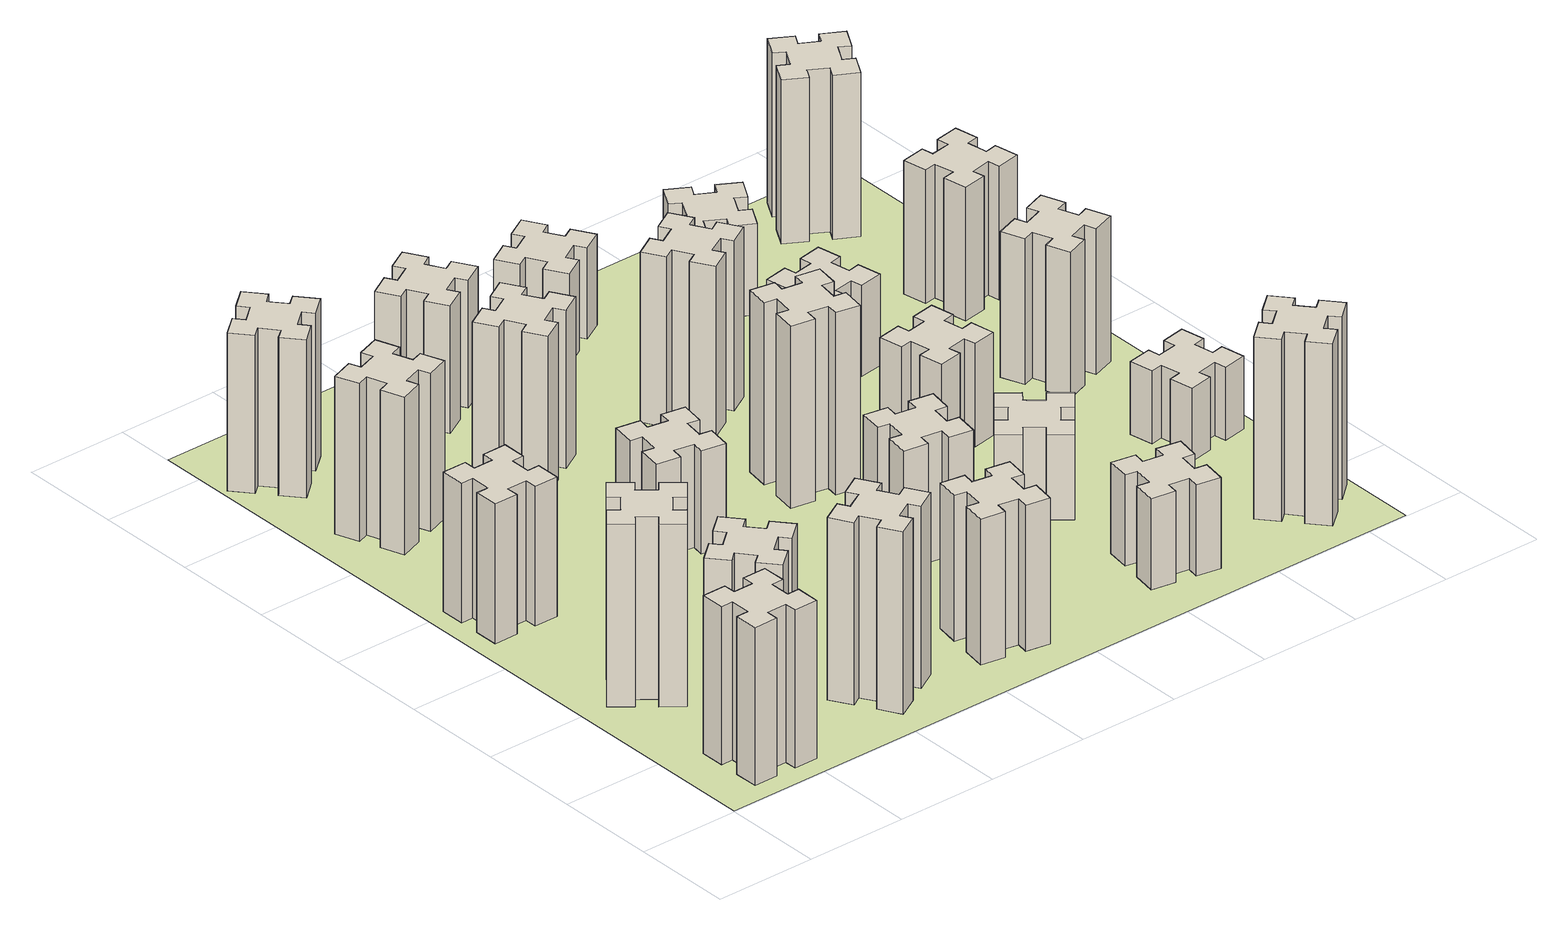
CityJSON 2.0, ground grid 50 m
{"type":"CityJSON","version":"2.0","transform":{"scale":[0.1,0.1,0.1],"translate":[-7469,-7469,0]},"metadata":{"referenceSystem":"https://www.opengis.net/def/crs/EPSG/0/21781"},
"CityObjects":{
"building1":{"type":"Building","attributes":{"class":"1000","function":"1000","usage":"1000","yearOfConstruction":2016,"roofType":"1000","measuredHeight":78,"storeysAboveGround":30,"storeysBelowGround":0},"geometry":[{"type":"Solid","lod":"1","boundaries":[[[[0,1,2,3,4,5,6,7,8,9,10,11,12,13,14,15,16,17,18,19]],[[17,16,20,21]],[[16,15,22,20]],[[15,14,23,22]],[[14,13,24,23]],[[13,12,25,24]],[[12,11,26,25]],[[11,10,27,26]],[[10,9,28,27]],[[9,8,29,28]],[[8,7,30,29]],[[7,6,31,30]],[[6,5,32,31]],[[5,4,33,32]],[[4,3,34,33]],[[3,2,35,34]],[[2,1,36,35]],[[1,0,37,36]],[[0,19,38,37]],[[19,18,39,38]],[[18,17,21,39]],[[24,25,26,27,28,29,30,31,32,33,34,35,36,37,38,39,21,20,22,23]]]]}]},
"building2":{"type":"Building","attributes":{"class":"1000","function":"1000","usage":"1000","yearOfConstruction":2016,"roofType":"1000","measuredHeight":90,"storeysAboveGround":30,"storeysBelowGround":0},"geometry":[{"type":"Solid","lod":"1","boundaries":[[[[40,41,42,43,44,45,46,47,48,49,50,51,52,53,54,55,56,57,58,59]],[[57,56,60,61]],[[56,55,62,60]],[[55,54,63,62]],[[54,53,64,63]],[[53,52,65,64]],[[52,51,66,65]],[[51,50,67,66]],[[50,49,68,67]],[[49,48,69,68]],[[48,47,70,69]],[[47,46,71,70]],[[46,45,72,71]],[[45,44,73,72]],[[44,43,74,73]],[[43,42,75,74]],[[42,41,76,75]],[[41,40,77,76]],[[40,59,78,77]],[[59,58,79,78]],[[58,57,61,79]],[[64,65,66,67,68,69,70,71,72,73,74,75,76,77,78,79,61,60,62,63]]]]}]},
"building3":{"type":"Building","attributes":{"class":"1000","function":"1000","usage":"1000","yearOfConstruction":2016,"roofType":"1000","measuredHeight":69,"storeysAboveGround":30,"storeysBelowGround":0},"geometry":[{"type":"Solid","lod":"1","boundaries":[[[[80,81,82,83,84,85,86,87,88,89,90,91,92,93,94,95,96,97,98,99]],[[97,96,100,101]],[[96,95,102,100]],[[95,94,103,102]],[[94,93,104,103]],[[93,92,105,104]],[[92,91,106,105]],[[91,90,107,106]],[[90,89,108,107]],[[89,88,109,108]],[[88,87,110,109]],[[87,86,111,110]],[[86,85,112,111]],[[85,84,113,112]],[[84,83,114,113]],[[83,82,115,114]],[[82,81,116,115]],[[81,80,117,116]],[[80,99,118,117]],[[99,98,119,118]],[[98,97,101,119]],[[104,105,106,107,108,109,110,111,112,113,114,115,116,117,118,119,101,100,102,103]]]]}]},
"building4":{"type":"Building","attributes":{"class":"1000","function":"1000","usage":"1000","yearOfConstruction":2016,"roofType":"1000","measuredHeight":78,"storeysAboveGround":30,"storeysBelowGround":0},"geometry":[{"type":"Solid","lod":"1","boundaries":[[[[120,121,122,123,124,125,126,127,128,129,130,131,132,133,134,135,136,137,138,139]],[[137,136,140,141]],[[136,135,142,140]],[[135,134,143,142]],[[134,133,144,143]],[[133,132,145,144]],[[132,131,146,145]],[[131,130,147,146]],[[130,129,148,147]],[[129,128,149,148]],[[128,127,150,149]],[[127,126,151,150]],[[126,125,152,151]],[[125,124,153,152]],[[124,123,154,153]],[[123,122,155,154]],[[122,121,156,155]],[[121,120,157,156]],[[120,139,158,157]],[[139,138,159,158]],[[138,137,141,159]],[[144,145,146,147,148,149,150,151,152,153,154,155,156,157,158,159,141,140,142,143]]]]}]},
"building5":{"type":"Building","attributes":{"class":"1000","function":"1000","usage":"1000","yearOfConstruction":2016,"roofType":"1000","measuredHeight":90,"storeysAboveGround":30,"storeysBelowGround":0},"geometry":[{"type":"Solid","lod":"1","boundaries":[[[[160,161,162,163,164,165,166,167,168,169,170,171,172,173,174,175,176,177,178,179]],[[177,176,180,181]],[[176,175,182,180]],[[175,174,183,182]],[[174,173,184,183]],[[173,172,185,184]],[[172,171,186,185]],[[171,170,187,186]],[[170,169,188,187]],[[169,168,189,188]],[[168,167,190,189]],[[167,166,191,190]],[[166,165,192,191]],[[165,164,193,192]],[[164,163,194,193]],[[163,162,195,194]],[[162,161,196,195]],[[161,160,197,196]],[[160,179,198,197]],[[179,178,199,198]],[[178,177,181,199]],[[184,185,186,187,188,189,190,191,192,193,194,195,196,197,198,199,181,180,182,183]]]]}]},
"building6":{"type":"Building","attributes":{"class":"1000","function":"1000","usage":"1000","yearOfConstruction":2016,"roofType":"1000","measuredHeight":78,"storeysAboveGround":30,"storeysBelowGround":0},"geometry":[{"type":"Solid","lod":"1","boundaries":[[[[200,201,202,203,204,205,206,207,208,209,210,211,212,213,214,215,216,217,218,219]],[[217,216,220,221]],[[216,215,222,220]],[[215,214,223,222]],[[214,213,224,223]],[[213,212,225,224]],[[212,211,226,225]],[[211,210,227,226]],[[210,209,228,227]],[[209,208,229,228]],[[208,207,230,229]],[[207,206,231,230]],[[206,205,232,231]],[[205,204,233,232]],[[204,203,234,233]],[[203,202,235,234]],[[202,201,236,235]],[[201,200,237,236]],[[200,219,238,237]],[[219,218,239,238]],[[218,217,221,239]],[[224,225,226,227,228,229,230,231,232,233,234,235,236,237,238,239,221,220,222,223]]]]}]},
"building7":{"type":"Building","attributes":{"class":"1000","function":"1000","usage":"1000","yearOfConstruction":2016,"roofType":"1000","measuredHeight":33,"storeysAboveGround":30,"storeysBelowGround":0},"geometry":[{"type":"Solid","lod":"1","boundaries":[[[[240,241,242,243,244,245,246,247,248,249,250,251,252,253,254,255,256,257,258,259]],[[257,256,260,261]],[[256,255,262,260]],[[255,254,263,262]],[[254,253,264,263]],[[253,252,265,264]],[[252,251,266,265]],[[251,250,267,266]],[[250,249,268,267]],[[249,248,269,268]],[[248,247,270,269]],[[247,246,271,270]],[[246,245,272,271]],[[245,244,273,272]],[[244,243,274,273]],[[243,242,275,274]],[[242,241,276,275]],[[241,240,277,276]],[[240,259,278,277]],[[259,258,279,278]],[[258,257,261,279]],[[264,265,266,267,268,269,270,271,272,273,274,275,276,277,278,279,261,260,262,263]]]]}]},
"building8":{"type":"Building","attributes":{"class":"1000","function":"1000","usage":"1000","yearOfConstruction":2016,"roofType":"1000","measuredHeight":51,"storeysAboveGround":30,"storeysBelowGround":0},"geometry":[{"type":"Solid","lod":"1","boundaries":[[[[280,281,282,283,284,285,286,287,288,289,290,291,292,293,294,295,296,297,298,299]],[[297,296,300,301]],[[296,295,302,300]],[[295,294,303,302]],[[294,293,304,303]],[[293,292,305,304]],[[292,291,306,305]],[[291,290,307,306]],[[290,289,308,307]],[[289,288,309,308]],[[288,287,310,309]],[[287,286,311,310]],[[286,285,312,311]],[[285,284,313,312]],[[284,283,314,313]],[[283,282,315,314]],[[282,281,316,315]],[[281,280,317,316]],[[280,299,318,317]],[[299,298,319,318]],[[298,297,301,319]],[[304,305,306,307,308,309,310,311,312,313,314,315,316,317,318,319,301,300,302,303]]]]}]},
"building9":{"type":"Building","attributes":{"class":"1000","function":"1000","usage":"1000","yearOfConstruction":2016,"roofType":"1000","measuredHeight":72,"storeysAboveGround":30,"storeysBelowGround":0},"geometry":[{"type":"Solid","lod":"1","boundaries":[[[[320,321,322,323,324,325,326,327,328,329,330,331,332,333,334,335,336,337,338,339]],[[337,336,340,341]],[[336,335,342,340]],[[335,334,343,342]],[[334,333,344,343]],[[333,332,345,344]],[[332,331,346,345]],[[331,330,347,346]],[[330,329,348,347]],[[329,328,349,348]],[[328,327,350,349]],[[327,326,351,350]],[[326,325,352,351]],[[325,324,353,352]],[[324,323,354,353]],[[323,322,355,354]],[[322,321,356,355]],[[321,320,357,356]],[[320,339,358,357]],[[339,338,359,358]],[[338,337,341,359]],[[344,345,346,347,348,349,350,351,352,353,354,355,356,357,358,359,341,340,342,343]]]]}]},
"building10":{"type":"Building","attributes":{"class":"1000","function":"1000","usage":"1000","yearOfConstruction":2016,"roofType":"1000","measuredHeight":78,"storeysAboveGround":30,"storeysBelowGround":0},"geometry":[{"type":"Solid","lod":"1","boundaries":[[[[360,361,362,363,364,365,366,367,368,369,370,371,372,373,374,375,376,377,378,379]],[[377,376,380,381]],[[376,375,382,380]],[[375,374,383,382]],[[374,373,384,383]],[[373,372,385,384]],[[372,371,386,385]],[[371,370,387,386]],[[370,369,388,387]],[[369,368,389,388]],[[368,367,390,389]],[[367,366,391,390]],[[366,365,392,391]],[[365,364,393,392]],[[364,363,394,393]],[[363,362,395,394]],[[362,361,396,395]],[[361,360,397,396]],[[360,379,398,397]],[[379,378,399,398]],[[378,377,381,399]],[[384,385,386,387,388,389,390,391,392,393,394,395,396,397,398,399,381,380,382,383]]]]}]},
"building11":{"type":"Building","attributes":{"class":"1000","function":"1000","usage":"1000","yearOfConstruction":2016,"roofType":"1000","measuredHeight":63,"storeysAboveGround":30,"storeysBelowGround":0},"geometry":[{"type":"Solid","lod":"1","boundaries":[[[[400,401,402,403,404,405,406,407,408,409,410,411,412,413,414,415,416,417,418,419]],[[417,416,420,421]],[[416,415,422,420]],[[415,414,423,422]],[[414,413,424,423]],[[413,412,425,424]],[[412,411,426,425]],[[411,410,427,426]],[[410,409,428,427]],[[409,408,429,428]],[[408,407,430,429]],[[407,406,431,430]],[[406,405,432,431]],[[405,404,433,432]],[[404,403,434,433]],[[403,402,435,434]],[[402,401,436,435]],[[401,400,437,436]],[[400,419,438,437]],[[419,418,439,438]],[[418,417,421,439]],[[424,425,426,427,428,429,430,431,432,433,434,435,436,437,438,439,421,420,422,423]]]]}]},
"building12":{"type":"Building","attributes":{"class":"1000","function":"1000","usage":"1000","yearOfConstruction":2016,"roofType":"1000","measuredHeight":63,"storeysAboveGround":30,"storeysBelowGround":0},"geometry":[{"type":"Solid","lod":"1","boundaries":[[[[440,441,442,443,444,445,446,447,448,449,450,451,452,453,454,455,456,457,458,459]],[[457,456,460,461]],[[456,455,462,460]],[[455,454,463,462]],[[454,453,464,463]],[[453,452,465,464]],[[452,451,466,465]],[[451,450,467,466]],[[450,449,468,467]],[[449,448,469,468]],[[448,447,470,469]],[[447,446,471,470]],[[446,445,472,471]],[[445,444,473,472]],[[444,443,474,473]],[[443,442,475,474]],[[442,441,476,475]],[[441,440,477,476]],[[440,459,478,477]],[[459,458,479,478]],[[458,457,461,479]],[[464,465,466,467,468,469,470,471,472,473,474,475,476,477,478,479,461,460,462,463]]]]}]},
"building13":{"type":"Building","attributes":{"class":"1000","function":"1000","usage":"1000","yearOfConstruction":2016,"roofType":"1000","measuredHeight":90,"storeysAboveGround":30,"storeysBelowGround":0},"geometry":[{"type":"Solid","lod":"1","boundaries":[[[[480,481,482,483,484,485,486,487,488,489,490,491,492,493,494,495,496,497,498,499]],[[497,496,500,501]],[[496,495,502,500]],[[495,494,503,502]],[[494,493,504,503]],[[493,492,505,504]],[[492,491,506,505]],[[491,490,507,506]],[[490,489,508,507]],[[489,488,509,508]],[[488,487,510,509]],[[487,486,511,510]],[[486,485,512,511]],[[485,484,513,512]],[[484,483,514,513]],[[483,482,515,514]],[[482,481,516,515]],[[481,480,517,516]],[[480,499,518,517]],[[499,498,519,518]],[[498,497,501,519]],[[504,505,506,507,508,509,510,511,512,513,514,515,516,517,518,519,501,500,502,503]]]]}]},
"building14":{"type":"Building","attributes":{"class":"1000","function":"1000","usage":"1000","yearOfConstruction":2016,"roofType":"1000","measuredHeight":84,"storeysAboveGround":30,"storeysBelowGround":0},"geometry":[{"type":"Solid","lod":"1","boundaries":[[[[520,521,522,523,524,525,526,527,528,529,530,531,532,533,534,535,536,537,538,539]],[[537,536,540,541]],[[536,535,542,540]],[[535,534,543,542]],[[534,533,544,543]],[[533,532,545,544]],[[532,531,546,545]],[[531,530,547,546]],[[530,529,548,547]],[[529,528,549,548]],[[528,527,550,549]],[[527,526,551,550]],[[526,525,552,551]],[[525,524,553,552]],[[524,523,554,553]],[[523,522,555,554]],[[522,521,556,555]],[[521,520,557,556]],[[520,539,558,557]],[[539,538,559,558]],[[538,537,541,559]],[[544,545,546,547,548,549,550,551,552,553,554,555,556,557,558,559,541,540,542,543]]]]}]},
"building15":{"type":"Building","attributes":{"class":"1000","function":"1000","usage":"1000","yearOfConstruction":2016,"roofType":"1000","measuredHeight":45,"storeysAboveGround":30,"storeysBelowGround":0},"geometry":[{"type":"Solid","lod":"1","boundaries":[[[[560,561,562,563,564,565,566,567,568,569,570,571,572,573,574,575,576,577,578,579]],[[577,576,580,581]],[[576,575,582,580]],[[575,574,583,582]],[[574,573,584,583]],[[573,572,585,584]],[[572,571,586,585]],[[571,570,587,586]],[[570,569,588,587]],[[569,568,589,588]],[[568,567,590,589]],[[567,566,591,590]],[[566,565,592,591]],[[565,564,593,592]],[[564,563,594,593]],[[563,562,595,594]],[[562,561,596,595]],[[561,560,597,596]],[[560,579,598,597]],[[579,578,599,598]],[[578,577,581,599]],[[584,585,586,587,588,589,590,591,592,593,594,595,596,597,598,599,581,580,582,583]]]]}]},
"building16":{"type":"Building","attributes":{"class":"1000","function":"1000","usage":"1000","yearOfConstruction":2016,"roofType":"1000","measuredHeight":45,"storeysAboveGround":30,"storeysBelowGround":0},"geometry":[{"type":"Solid","lod":"1","boundaries":[[[[600,601,602,603,604,605,606,607,608,609,610,611,612,613,614,615,616,617,618,619]],[[617,616,620,621]],[[616,615,622,620]],[[615,614,623,622]],[[614,613,624,623]],[[613,612,625,624]],[[612,611,626,625]],[[611,610,627,626]],[[610,609,628,627]],[[609,608,629,628]],[[608,607,630,629]],[[607,606,631,630]],[[606,605,632,631]],[[605,604,633,632]],[[604,603,634,633]],[[603,602,635,634]],[[602,601,636,635]],[[601,600,637,636]],[[600,619,638,637]],[[619,618,639,638]],[[618,617,621,639]],[[624,625,626,627,628,629,630,631,632,633,634,635,636,637,638,639,621,620,622,623]]]]}]},
"building17":{"type":"Building","attributes":{"class":"1000","function":"1000","usage":"1000","yearOfConstruction":2016,"roofType":"1000","measuredHeight":42,"storeysAboveGround":30,"storeysBelowGround":0},"geometry":[{"type":"Solid","lod":"1","boundaries":[[[[640,641,642,643,644,645,646,647,648,649,650,651,652,653,654,655,656,657,658,659]],[[657,656,660,661]],[[656,655,662,660]],[[655,654,663,662]],[[654,653,664,663]],[[653,652,665,664]],[[652,651,666,665]],[[651,650,667,666]],[[650,649,668,667]],[[649,648,669,668]],[[648,647,670,669]],[[647,646,671,670]],[[646,645,672,671]],[[645,644,673,672]],[[644,643,674,673]],[[643,642,675,674]],[[642,641,676,675]],[[641,640,677,676]],[[640,659,678,677]],[[659,658,679,678]],[[658,657,661,679]],[[664,665,666,667,668,669,670,671,672,673,674,675,676,677,678,679,661,660,662,663]]]]}]},
"building18":{"type":"Building","attributes":{"class":"1000","function":"1000","usage":"1000","yearOfConstruction":2016,"roofType":"1000","measuredHeight":51,"storeysAboveGround":30,"storeysBelowGround":0},"geometry":[{"type":"Solid","lod":"1","boundaries":[[[[680,681,682,683,684,685,686,687,688,689,690,691,692,693,694,695,696,697,698,699]],[[697,696,700,701]],[[696,695,702,700]],[[695,694,703,702]],[[694,693,704,703]],[[693,692,705,704]],[[692,691,706,705]],[[691,690,707,706]],[[690,689,708,707]],[[689,688,709,708]],[[688,687,710,709]],[[687,686,711,710]],[[686,685,712,711]],[[685,684,713,712]],[[684,683,714,713]],[[683,682,715,714]],[[682,681,716,715]],[[681,680,717,716]],[[680,699,718,717]],[[699,698,719,718]],[[698,697,701,719]],[[704,705,706,707,708,709,710,711,712,713,714,715,716,717,718,719,701,700,702,703]]]]}]},
"building19":{"type":"Building","attributes":{"class":"1000","function":"1000","usage":"1000","yearOfConstruction":2016,"roofType":"1000","measuredHeight":45,"storeysAboveGround":30,"storeysBelowGround":0},"geometry":[{"type":"Solid","lod":"1","boundaries":[[[[720,721,722,723,724,725,726,727,728,729,730,731,732,733,734,735,736,737,738,739]],[[737,736,740,741]],[[736,735,742,740]],[[735,734,743,742]],[[734,733,744,743]],[[733,732,745,744]],[[732,731,746,745]],[[731,730,747,746]],[[730,729,748,747]],[[729,728,749,748]],[[728,727,750,749]],[[727,726,751,750]],[[726,725,752,751]],[[725,724,753,752]],[[724,723,754,753]],[[723,722,755,754]],[[722,721,756,755]],[[721,720,757,756]],[[720,739,758,757]],[[739,738,759,758]],[[738,737,741,759]],[[744,745,746,747,748,749,750,751,752,753,754,755,756,757,758,759,741,740,742,743]]]]}]},
"building20":{"type":"Building","attributes":{"class":"1000","function":"1000","usage":"1000","yearOfConstruction":2016,"roofType":"1000","measuredHeight":90,"storeysAboveGround":30,"storeysBelowGround":0},"geometry":[{"type":"Solid","lod":"1","boundaries":[[[[760,761,762,763,764,765,766,767,768,769,770,771,772,773,774,775,776,777,778,779]],[[777,776,780,781]],[[776,775,782,780]],[[775,774,783,782]],[[774,773,784,783]],[[773,772,785,784]],[[772,771,786,785]],[[771,770,787,786]],[[770,769,788,787]],[[769,768,789,788]],[[768,767,790,789]],[[767,766,791,790]],[[766,765,792,791]],[[765,764,793,792]],[[764,763,794,793]],[[763,762,795,794]],[[762,761,796,795]],[[761,760,797,796]],[[760,779,798,797]],[[779,778,799,798]],[[778,777,781,799]],[[784,785,786,787,788,789,790,791,792,793,794,795,796,797,798,799,781,780,782,783]]]]}]},
"building21":{"type":"Building","attributes":{"class":"1000","function":"1000","usage":"1000","yearOfConstruction":2016,"roofType":"1000","measuredHeight":45,"storeysAboveGround":30,"storeysBelowGround":0},"geometry":[{"type":"Solid","lod":"1","boundaries":[[[[800,801,802,803,804,805,806,807,808,809,810,811,812,813,814,815,816,817,818,819]],[[817,816,820,821]],[[816,815,822,820]],[[815,814,823,822]],[[814,813,824,823]],[[813,812,825,824]],[[812,811,826,825]],[[811,810,827,826]],[[810,809,828,827]],[[809,808,829,828]],[[808,807,830,829]],[[807,806,831,830]],[[806,805,832,831]],[[805,804,833,832]],[[804,803,834,833]],[[803,802,835,834]],[[802,801,836,835]],[[801,800,837,836]],[[800,819,838,837]],[[819,818,839,838]],[[818,817,821,839]],[[824,825,826,827,828,829,830,831,832,833,834,835,836,837,838,839,821,820,822,823]]]]}]},
"building22":{"type":"Building","attributes":{"class":"1000","function":"1000","usage":"1000","yearOfConstruction":2016,"roofType":"1000","measuredHeight":36,"storeysAboveGround":30,"storeysBelowGround":0},"geometry":[{"type":"Solid","lod":"1","boundaries":[[[[840,841,842,843,844,845,846,847,848,849,850,851,852,853,854,855,856,857,858,859]],[[857,856,860,861]],[[856,855,862,860]],[[855,854,863,862]],[[854,853,864,863]],[[853,852,865,864]],[[852,851,866,865]],[[851,850,867,866]],[[850,849,868,867]],[[849,848,869,868]],[[848,847,870,869]],[[847,846,871,870]],[[846,845,872,871]],[[845,844,873,872]],[[844,843,874,873]],[[843,842,875,874]],[[842,841,876,875]],[[841,840,877,876]],[[840,859,878,877]],[[859,858,879,878]],[[858,857,861,879]],[[864,865,866,867,868,869,870,871,872,873,874,875,876,877,878,879,861,860,862,863]]]]}]},
"building23":{"type":"Building","attributes":{"class":"1000","function":"1000","usage":"1000","yearOfConstruction":2016,"roofType":"1000","measuredHeight":72,"storeysAboveGround":30,"storeysBelowGround":0},"geometry":[{"type":"Solid","lod":"1","boundaries":[[[[880,881,882,883,884,885,886,887,888,889,890,891,892,893,894,895,896,897,898,899]],[[897,896,900,901]],[[896,895,902,900]],[[895,894,903,902]],[[894,893,904,903]],[[893,892,905,904]],[[892,891,906,905]],[[891,890,907,906]],[[890,889,908,907]],[[889,888,909,908]],[[888,887,910,909]],[[887,886,911,910]],[[886,885,912,911]],[[885,884,913,912]],[[884,883,914,913]],[[883,882,915,914]],[[882,881,916,915]],[[881,880,917,916]],[[880,899,918,917]],[[899,898,919,918]],[[898,897,901,919]],[[904,905,906,907,908,909,910,911,912,913,914,915,916,917,918,919,901,900,902,903]]]]}]},
"building24":{"type":"Building","attributes":{"class":"1000","function":"1000","usage":"1000","yearOfConstruction":2016,"roofType":"1000","measuredHeight":66,"storeysAboveGround":30,"storeysBelowGround":0},"geometry":[{"type":"Solid","lod":"1","boundaries":[[[[920,921,922,923,924,925,926,927,928,929,930,931,932,933,934,935,936,937,938,939]],[[937,936,940,941]],[[936,935,942,940]],[[935,934,943,942]],[[934,933,944,943]],[[933,932,945,944]],[[932,931,946,945]],[[931,930,947,946]],[[930,929,948,947]],[[929,928,949,948]],[[928,927,950,949]],[[927,926,951,950]],[[926,925,952,951]],[[925,924,953,952]],[[924,923,954,953]],[[923,922,955,954]],[[922,921,956,955]],[[921,920,957,956]],[[920,939,958,957]],[[939,938,959,958]],[[938,937,941,959]],[[944,945,946,947,948,949,950,951,952,953,954,955,956,957,958,959,941,940,942,943]]]]}]},
"building25":{"type":"Building","attributes":{"class":"1000","function":"1000","usage":"1000","yearOfConstruction":2016,"roofType":"1000","measuredHeight":81,"storeysAboveGround":30,"storeysBelowGround":0},"geometry":[{"type":"Solid","lod":"1","boundaries":[[[[960,961,962,963,964,965,966,967,968,969,970,971,972,973,974,975,976,977,978,979]],[[977,976,980,981]],[[976,975,982,980]],[[975,974,983,982]],[[974,973,984,983]],[[973,972,985,984]],[[972,971,986,985]],[[971,970,987,986]],[[970,969,988,987]],[[969,968,989,988]],[[968,967,990,989]],[[967,966,991,990]],[[966,965,992,991]],[[965,964,993,992]],[[964,963,994,993]],[[963,962,995,994]],[[962,961,996,995]],[[961,960,997,996]],[[960,979,998,997]],[[979,978,999,998]],[[978,977,981,999]],[[984,985,986,987,988,989,990,991,992,993,994,995,996,997,998,999,981,980,982,983]]]]}]},
"landuse1":{"type":"LandUse","attributes":{"name":"plot1","function":"1010"},"geometry":[{"type":"MultiSurface","lod":"1","boundaries":[[[1000,1001,1002,1003]]]}]}
},
"vertices":[
[265,325,0],[265,225,0],[205,225,0],[205,105,0],[325,105,0],[325,165,0],[425,165,0],[425,105,0],[545,105,0],[545,225,0],[485,225,0],[485,325,0],[545,325,0],[545,445,0],[425,445,0],[425,385,0],[325,385,0],[325,445,0],[205,445,0],[205,325,0],[325,385,780],[325,445,780],[425,385,780],[425,445,780],[545,445,780],[545,325,780],[485,325,780],[485,225,780],[545,225,780],[545,105,780],[425,105,780],[425,165,780],[325,165,780],[325,105,780],[205,105,780],[205,225,780],[265,225,780],[265,325,780],[205,325,780],[205,445,780],
[484,1067,0],[408,1132,0],[446,1178,0],[354,1255,0],[277,1163,0],[323,1124,0],[259,1048,0],[213,1086,0],[136,994,0],[228,917,0],[266,963,0],[343,899,0],[304,853,0],[396,776,0],[473,868,0],[427,906,0],[492,983,0],[538,944,0],[615,1036,0],[523,1113,0],[492,983,900],[538,944,900],[427,906,900],[473,868,900],[396,776,900],[304,853,900],[343,899,900],[266,963,900],[228,917,900],[136,994,900],[213,1086,900],[259,1048,900],[323,1124,900],[277,1163,900],[354,1255,900],[446,1178,900],[408,1132,900],[484,1067,900],[523,1113,900],[615,1036,900],
[385,1805,0],[385,1905,0],[445,1905,0],[445,2025,0],[325,2025,0],[325,1965,0],[225,1965,0],[225,2025,0],[105,2025,0],[105,1905,0],[165,1905,0],[165,1805,0],[105,1805,0],[105,1685,0],[225,1685,0],[225,1745,0],[325,1745,0],[325,1685,0],[445,1685,0],[445,1805,0],[325,1745,690],[325,1685,690],[225,1745,690],[225,1685,690],[105,1685,690],[105,1805,690],[165,1805,690],[165,1905,690],[105,1905,690],[105,2025,690],[225,2025,690],[225,1965,690],[325,1965,690],[325,2025,690],[445,2025,690],[445,1905,690],[385,1905,690],[385,1805,690],[445,1805,690],[445,1685,690],
[385,2816,0],[291,2782,0],[270,2838,0],[157,2797,0],[199,2684,0],[255,2705,0],[289,2611,0],[233,2590,0],[274,2477,0],[387,2519,0],[366,2575,0],[460,2609,0],[480,2553,0],[593,2594,0],[552,2707,0],[496,2686,0],[462,2780,0],[518,2800,0],[477,2913,0],[364,2872,0],[462,2780,780],[518,2800,780],[496,2686,780],[552,2707,780],[593,2594,780],[480,2553,780],[460,2609,780],[366,2575,780],[387,2519,780],[274,2477,780],[233,2590,780],[289,2611,780],[255,2705,780],[199,2684,780],[157,2797,780],[270,2838,780],[291,2782,780],[385,2816,780],[364,2872,780],[477,2913,780],
[1127,255,0],[1214,305,0],[1244,253,0],[1348,313,0],[1288,417,0],[1236,387,0],[1186,474,0],[1238,504,0],[1178,608,0],[1074,548,0],[1104,496,0],[1017,446,0],[987,498,0],[883,438,0],[943,334,0],[995,364,0],[1045,277,0],[993,247,0],[1053,143,0],[1157,203,0],[1045,277,900],[993,247,900],[995,364,900],[943,334,900],[883,438,900],[987,498,900],[1017,446,900],[1104,496,900],[1074,548,900],[1178,608,900],[1238,504,900],[1186,474,900],[1236,387,900],[1288,417,900],[1348,313,900],[1244,253,900],[1214,305,900],[1127,255,900],[1157,203,900],[1053,143,900],
[308,3219,0],[384,3283,0],[423,3237,0],[515,3314,0],[438,3406,0],[392,3368,0],[327,3444,0],[373,3483,0],[296,3575,0],[204,3498,0],[243,3452,0],[166,3387,0],[128,3433,0],[36,3356,0],[113,3264,0],[159,3303,0],[223,3226,0],[177,3188,0],[254,3096,0],[346,3173,0],[223,3226,780],[177,3188,780],[159,3303,780],[113,3264,780],[36,3356,780],[128,3433,780],[166,3387,780],[243,3452,780],[204,3498,780],[296,3575,780],[373,3483,780],[327,3444,780],[392,3368,780],[438,3406,780],[515,3314,780],[423,3237,780],[384,3283,780],[308,3219,780],[346,3173,780],[254,3096,780],
[1083,1332,0],[1006,1267,0],[968,1313,0],[876,1236,0],[953,1144,0],[999,1183,0],[1063,1106,0],[1017,1068,0],[1094,976,0],[1186,1053,0],[1148,1099,0],[1224,1163,0],[1263,1117,0],[1355,1194,0],[1278,1286,0],[1232,1248,0],[1167,1324,0],[1213,1363,0],[1136,1455,0],[1044,1378,0],[1167,1324,330],[1213,1363,330],[1232,1248,330],[1278,1286,330],[1355,1194,330],[1263,1117,330],[1224,1163,330],[1148,1099,330],[1186,1053,330],[1094,976,330],[1017,1068,330],[1063,1106,330],[999,1183,330],[953,1144,330],[876,1236,330],[968,1313,330],[1006,1267,330],[1083,1332,330],[1044,1378,330],[1136,1455,330],
[1315,1787,0],[1332,1885,0],[1391,1875,0],[1412,1993,0],[1294,2014,0],[1284,1955,0],[1185,1972,0],[1196,2031,0],[1077,2052,0],[1057,1934,0],[1116,1924,0],[1098,1825,0],[1039,1836,0],[1018,1717,0],[1137,1697,0],[1147,1756,0],[1245,1738,0],[1235,1679,0],[1353,1658,0],[1374,1777,0],[1245,1738,510],[1235,1679,510],[1147,1756,510],[1137,1697,510],[1018,1717,510],[1039,1836,510],[1098,1825,510],[1116,1924,510],[1057,1934,510],[1077,2052,510],[1196,2031,510],[1185,1972,510],[1284,1955,510],[1294,2014,510],[1412,1993,510],[1391,1875,510],[1332,1885,510],[1315,1787,510],[1374,1777,510],[1353,1658,510],
[1855,307,0],[1872,405,0],[1931,395,0],[1952,513,0],[1834,534,0],[1824,475,0],[1725,492,0],[1736,551,0],[1617,572,0],[1597,454,0],[1656,444,0],[1638,345,0],[1579,356,0],[1558,237,0],[1677,217,0],[1687,276,0],[1785,258,0],[1775,199,0],[1893,178,0],[1914,297,0],[1785,258,720],[1775,199,720],[1687,276,720],[1677,217,720],[1558,237,720],[1579,356,720],[1638,345,720],[1656,444,720],[1597,454,720],[1617,572,720],[1736,551,720],[1725,492,720],[1824,475,720],[1834,534,720],[1952,513,720],[1931,395,720],[1872,405,720],[1855,307,720],[1914,297,720],[1893,178,720],
[1236,2707,0],[1186,2794,0],[1238,2824,0],[1178,2928,0],[1074,2868,0],[1104,2816,0],[1017,2766,0],[987,2818,0],[883,2758,0],[943,2654,0],[995,2684,0],[1045,2597,0],[993,2567,0],[1053,2463,0],[1157,2523,0],[1127,2575,0],[1214,2625,0],[1244,2573,0],[1348,2633,0],[1288,2737,0],[1214,2625,780],[1244,2573,780],[1127,2575,780],[1157,2523,780],[1053,2463,780],[993,2567,780],[1045,2597,780],[995,2684,780],[943,2654,780],[883,2758,780],[987,2818,780],[1017,2766,780],[1104,2816,780],[1074,2868,780],[1178,2928,780],[1238,2824,780],[1186,2794,780],[1236,2707,780],[1288,2737,780],[1348,2633,780],
[1104,3456,0],[1017,3406,0],[987,3458,0],[883,3398,0],[943,3294,0],[995,3324,0],[1045,3237,0],[993,3207,0],[1053,3103,0],[1157,3163,0],[1127,3215,0],[1214,3265,0],[1244,3213,0],[1348,3273,0],[1288,3377,0],[1236,3347,0],[1186,3434,0],[1238,3464,0],[1178,3568,0],[1074,3508,0],[1186,3434,630],[1238,3464,630],[1236,3347,630],[1288,3377,630],[1348,3273,630],[1244,3213,630],[1214,3265,630],[1127,3215,630],[1157,3163,630],[1053,3103,630],[993,3207,630],[1045,3237,630],[995,3324,630],[943,3294,630],[883,3398,630],[987,3458,630],[1017,3406,630],[1104,3456,630],[1074,3508,630],[1178,3568,630],
[2055,1047,0],[2072,1145,0],[2131,1135,0],[2152,1253,0],[2034,1274,0],[2024,1215,0],[1925,1232,0],[1936,1291,0],[1817,1312,0],[1797,1194,0],[1856,1184,0],[1838,1085,0],[1779,1096,0],[1758,977,0],[1877,957,0],[1887,1016,0],[1985,998,0],[1975,939,0],[2093,918,0],[2114,1037,0],[1985,998,630],[1975,939,630],[1887,1016,630],[1877,957,630],[1758,977,630],[1779,1096,630],[1838,1085,630],[1856,1184,630],[1797,1194,630],[1817,1312,630],[1936,1291,630],[1925,1232,630],[2024,1215,630],[2034,1274,630],[2152,1253,630],[2131,1135,630],[2072,1145,630],[2055,1047,630],[2114,1037,630],[2093,918,630],
[1856,1924,0],[1838,1825,0],[1779,1836,0],[1758,1717,0],[1877,1697,0],[1887,1756,0],[1985,1738,0],[1975,1679,0],[2093,1658,0],[2114,1777,0],[2055,1787,0],[2072,1885,0],[2131,1875,0],[2152,1993,0],[2034,2014,0],[2024,1955,0],[1925,1972,0],[1936,2031,0],[1817,2052,0],[1797,1934,0],[1925,1972,900],[1936,2031,900],[2024,1955,900],[2034,2014,900],[2152,1993,900],[2131,1875,900],[2072,1885,900],[2055,1787,900],[2114,1777,900],[2093,1658,900],[1975,1679,900],[1985,1738,900],[1887,1756,900],[1877,1697,900],[1758,1717,900],[1779,1836,900],[1838,1825,900],[1856,1924,900],[1797,1934,900],[1817,2052,900],
[1967,2475,0],[2054,2525,0],[2084,2473,0],[2188,2533,0],[2128,2637,0],[2076,2607,0],[2026,2694,0],[2078,2724,0],[2018,2828,0],[1914,2768,0],[1944,2716,0],[1857,2666,0],[1827,2718,0],[1723,2658,0],[1783,2554,0],[1835,2584,0],[1885,2497,0],[1833,2467,0],[1893,2363,0],[1997,2423,0],[1885,2497,840],[1833,2467,840],[1835,2584,840],[1783,2554,840],[1723,2658,840],[1827,2718,840],[1857,2666,840],[1944,2716,840],[1914,2768,840],[2018,2828,840],[2078,2724,840],[2026,2694,840],[2076,2607,840],[2128,2637,840],[2188,2533,840],[2084,2473,840],[2054,2525,840],[1967,2475,840],[1997,2423,840],[1893,2363,840],
[2596,444,0],[2578,345,0],[2519,356,0],[2498,237,0],[2617,217,0],[2627,276,0],[2725,258,0],[2715,199,0],[2833,178,0],[2854,297,0],[2795,307,0],[2812,405,0],[2871,395,0],[2892,513,0],[2774,534,0],[2764,475,0],[2665,492,0],[2676,551,0],[2557,572,0],[2537,454,0],[2665,492,450],[2676,551,450],[2764,475,450],[2774,534,450],[2892,513,450],[2871,395,450],[2812,405,450],[2795,307,450],[2854,297,450],[2833,178,450],[2715,199,450],[2725,258,450],[2627,276,450],[2617,217,450],[2498,237,450],[2519,356,450],[2578,345,450],[2596,444,450],[2537,454,450],[2557,572,450],
[1844,3556,0],[1757,3506,0],[1727,3558,0],[1623,3498,0],[1683,3394,0],[1735,3424,0],[1785,3337,0],[1733,3307,0],[1793,3203,0],[1897,3263,0],[1867,3315,0],[1954,3365,0],[1984,3313,0],[2088,3373,0],[2028,3477,0],[1976,3447,0],[1926,3534,0],[1978,3564,0],[1918,3668,0],[1814,3608,0],[1926,3534,450],[1978,3564,450],[1976,3447,450],[2028,3477,450],[2088,3373,450],[1984,3313,450],[1954,3365,450],[1867,3315,450],[1897,3263,450],[1793,3203,450],[1733,3307,450],[1785,3337,450],[1735,3424,450],[1683,3394,450],[1623,3498,450],[1727,3558,450],[1757,3506,450],[1844,3556,450],[1814,3608,450],[1918,3668,450],
[2647,1006,0],[2712,1083,0],[2758,1044,0],[2835,1136,0],[2743,1213,0],[2704,1167,0],[2628,1232,0],[2666,1278,0],[2574,1355,0],[2497,1263,0],[2543,1224,0],[2479,1148,0],[2433,1186,0],[2356,1094,0],[2448,1017,0],[2486,1063,0],[2563,999,0],[2524,953,0],[2616,876,0],[2693,968,0],[2563,999,420],[2524,953,420],[2486,1063,420],[2448,1017,420],[2356,1094,420],[2433,1186,420],[2479,1148,420],[2543,1224,420],[2497,1263,420],[2574,1355,420],[2666,1278,420],[2628,1232,420],[2704,1167,420],[2743,1213,420],[2835,1136,420],[2758,1044,420],[2712,1083,420],[2647,1006,420],[2693,968,420],[2616,876,420],
[2625,1872,0],[2527,1855,0],[2517,1914,0],[2398,1893,0],[2419,1775,0],[2478,1785,0],[2496,1687,0],[2437,1677,0],[2457,1558,0],[2576,1579,0],[2565,1638,0],[2664,1656,0],[2674,1597,0],[2792,1617,0],[2771,1736,0],[2712,1725,0],[2695,1824,0],[2754,1834,0],[2733,1952,0],[2615,1931,0],[2695,1824,510],[2754,1834,510],[2712,1725,510],[2771,1736,510],[2792,1617,510],[2674,1597,510],[2664,1656,510],[2565,1638,510],[2576,1579,510],[2457,1558,510],[2437,1677,510],[2496,1687,510],[2478,1785,510],[2419,1775,510],[2398,1893,510],[2517,1914,510],[2527,1855,510],[2625,1872,510],[2615,1931,510],[2733,1952,510],
[2565,2378,0],[2664,2396,0],[2674,2337,0],[2792,2357,0],[2771,2476,0],[2712,2465,0],[2695,2564,0],[2754,2574,0],[2733,2692,0],[2615,2671,0],[2625,2612,0],[2527,2595,0],[2517,2654,0],[2398,2633,0],[2419,2515,0],[2478,2525,0],[2496,2427,0],[2437,2417,0],[2457,2298,0],[2576,2319,0],[2496,2427,450],[2437,2417,450],[2478,2525,450],[2419,2515,450],[2398,2633,450],[2517,2654,450],[2527,2595,450],[2625,2612,450],[2615,2671,450],[2733,2692,450],[2754,2574,450],[2695,2564,450],[2712,2465,450],[2771,2476,450],[2792,2357,450],[2674,2337,450],[2664,2396,450],[2565,2378,450],[2576,2319,450],[2457,2298,450],
[3468,259,0],[3544,323,0],[3583,277,0],[3675,354,0],[3598,446,0],[3552,408,0],[3487,484,0],[3533,523,0],[3456,615,0],[3364,538,0],[3403,492,0],[3326,427,0],[3288,473,0],[3196,396,0],[3273,304,0],[3319,343,0],[3383,266,0],[3337,228,0],[3414,136,0],[3506,213,0],[3383,266,900],[3337,228,900],[3319,343,900],[3273,304,900],[3196,396,900],[3288,473,900],[3326,427,900],[3403,492,900],[3364,538,900],[3456,615,900],[3533,523,900],[3487,484,900],[3552,408,900],[3598,446,900],[3675,354,900],[3583,277,900],[3544,323,900],[3468,259,900],[3506,213,900],[3414,136,900],
[2497,3165,0],[2584,3115,0],[2554,3063,0],[2658,3003,0],[2718,3107,0],[2666,3137,0],[2716,3224,0],[2768,3194,0],[2828,3298,0],[2724,3358,0],[2694,3306,0],[2607,3356,0],[2637,3408,0],[2533,3468,0],[2473,3364,0],[2525,3334,0],[2475,3247,0],[2423,3277,0],[2363,3173,0],[2467,3113,0],[2475,3247,450],[2423,3277,450],[2525,3334,450],[2473,3364,450],[2533,3468,450],[2637,3408,450],[2607,3356,450],[2694,3306,450],[2724,3358,450],[2828,3298,450],[2768,3194,450],[2716,3224,450],[2666,3137,450],[2718,3107,450],[2658,3003,450],[2554,3063,450],[2584,3115,450],[2497,3165,450],[2467,3113,450],[2363,3173,450],
[3465,1232,0],[3367,1215,0],[3357,1274,0],[3238,1253,0],[3259,1135,0],[3318,1145,0],[3336,1047,0],[3277,1037,0],[3297,918,0],[3416,939,0],[3405,998,0],[3504,1016,0],[3514,957,0],[3632,977,0],[3611,1096,0],[3552,1085,0],[3535,1184,0],[3594,1194,0],[3573,1312,0],[3455,1291,0],[3535,1184,360],[3594,1194,360],[3552,1085,360],[3611,1096,360],[3632,977,360],[3514,957,360],[3504,1016,360],[3405,998,360],[3416,939,360],[3297,918,360],[3277,1037,360],[3336,1047,360],[3318,1145,360],[3259,1135,360],[3238,1253,360],[3357,1274,360],[3367,1215,360],[3465,1232,360],[3455,1291,360],[3573,1312,360],
[3456,1846,0],[3422,1940,0],[3478,1960,0],[3437,2073,0],[3324,2032,0],[3345,1976,0],[3251,1942,0],[3230,1998,0],[3117,1957,0],[3159,1844,0],[3215,1865,0],[3249,1771,0],[3193,1750,0],[3234,1637,0],[3347,1679,0],[3326,1735,0],[3420,1769,0],[3440,1713,0],[3553,1754,0],[3512,1867,0],[3420,1769,720],[3440,1713,720],[3326,1735,720],[3347,1679,720],[3234,1637,720],[3193,1750,720],[3249,1771,720],[3215,1865,720],[3159,1844,720],[3117,1957,720],[3230,1998,720],[3251,1942,720],[3345,1976,720],[3324,2032,720],[3437,2073,720],[3478,1960,720],[3422,1940,720],[3456,1846,720],[3512,1867,720],[3553,1754,720],
[3318,2625,0],[3336,2527,0],[3277,2517,0],[3297,2398,0],[3416,2419,0],[3405,2478,0],[3504,2496,0],[3514,2437,0],[3632,2457,0],[3611,2576,0],[3552,2565,0],[3535,2664,0],[3594,2674,0],[3573,2792,0],[3455,2771,0],[3465,2712,0],[3367,2695,0],[3357,2754,0],[3238,2733,0],[3259,2615,0],[3367,2695,660],[3357,2754,660],[3465,2712,660],[3455,2771,660],[3573,2792,660],[3594,2674,660],[3535,2664,660],[3552,2565,660],[3611,2576,660],[3632,2457,660],[3514,2437,660],[3504,2496,660],[3405,2478,660],[3416,2419,660],[3297,2398,660],[3277,2517,660],[3336,2527,660],[3318,2625,660],[3259,2615,660],[3238,2733,660],
[3237,3365,0],[3324,3315,0],[3294,3263,0],[3398,3203,0],[3458,3307,0],[3406,3337,0],[3456,3424,0],[3508,3394,0],[3568,3498,0],[3464,3558,0],[3434,3506,0],[3347,3556,0],[3377,3608,0],[3273,3668,0],[3213,3564,0],[3265,3534,0],[3215,3447,0],[3163,3477,0],[3103,3373,0],[3207,3313,0],[3215,3447,810],[3163,3477,810],[3265,3534,810],[3213,3564,810],[3273,3668,810],[3377,3608,810],[3347,3556,810],[3434,3506,810],[3464,3558,810],[3568,3498,810],[3508,3394,810],[3456,3424,810],[3406,3337,810],[3458,3307,810],[3398,3203,810],[3294,3263,810],[3324,3315,810],[3237,3365,810],[3207,3313,810],[3103,3373,810],
[5,3705,0],[3705,3705,0],[3705,5,0],[5,5,0]
]}
